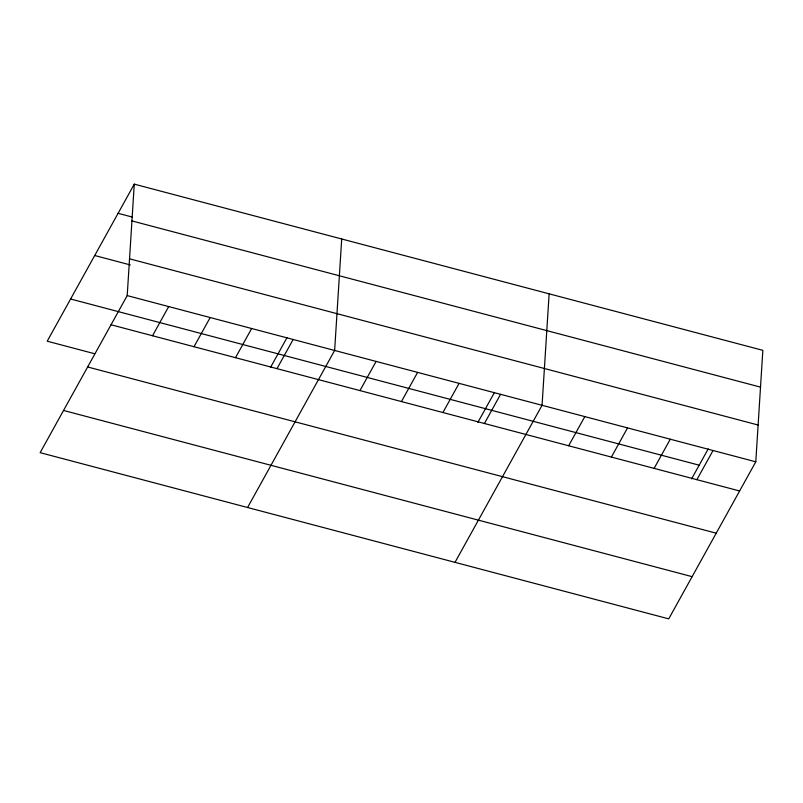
<?xml version="1.0" encoding="UTF-8"?>
<svg xmlns="http://www.w3.org/2000/svg" width="803" height="803" viewBox="0 0 803 803"><rect width="100%" height="100%" fill="white"/><g stroke="black" fill="none" stroke-linecap="round" stroke-linejoin="round"><path stroke-width="1.2" d="M127.205 295.604L134.272 184.138L762.85 350.339L755.784 461.805L668.728 618.862L40.15 452.661L127.205 295.604L755.784 461.805M341.707 238.983L334.64 350.449L247.585 507.506M549.132 293.838L542.065 405.294L455.01 562.351M134.272 184.138L47.216 341.195L94.624 353.732M152.52 335.744L168.69 306.575M194.005 346.715L210.175 317.536M235.5 357.686L251.66 328.507M270.44 367.553L287.072 337.531M276.985 368.647L293.155 339.478M359.955 390.589L376.125 361.42M401.44 401.56L417.61 372.391M442.925 412.531L459.095 383.352M477.865 422.398L494.507 392.386M484.41 423.502L500.58 394.323M568.644 445.765L584.815 416.596M611.384 457.068L627.555 427.899M654.124 468.37L670.294 439.201M691.584 478.909L708.226 448.887M696.874 479.672L713.044 450.503M118.101 213.317L132.324 217.071M131.943 220.925L760.521 387.126M129.534 258.817L758.112 425.018M94.714 255.515L130.267 264.92M70.604 298.997L699.182 465.198M111.035 324.773L739.613 490.974M87.647 366.971L716.226 533.182M63.547 410.453L692.116 576.654"/></g></svg>
